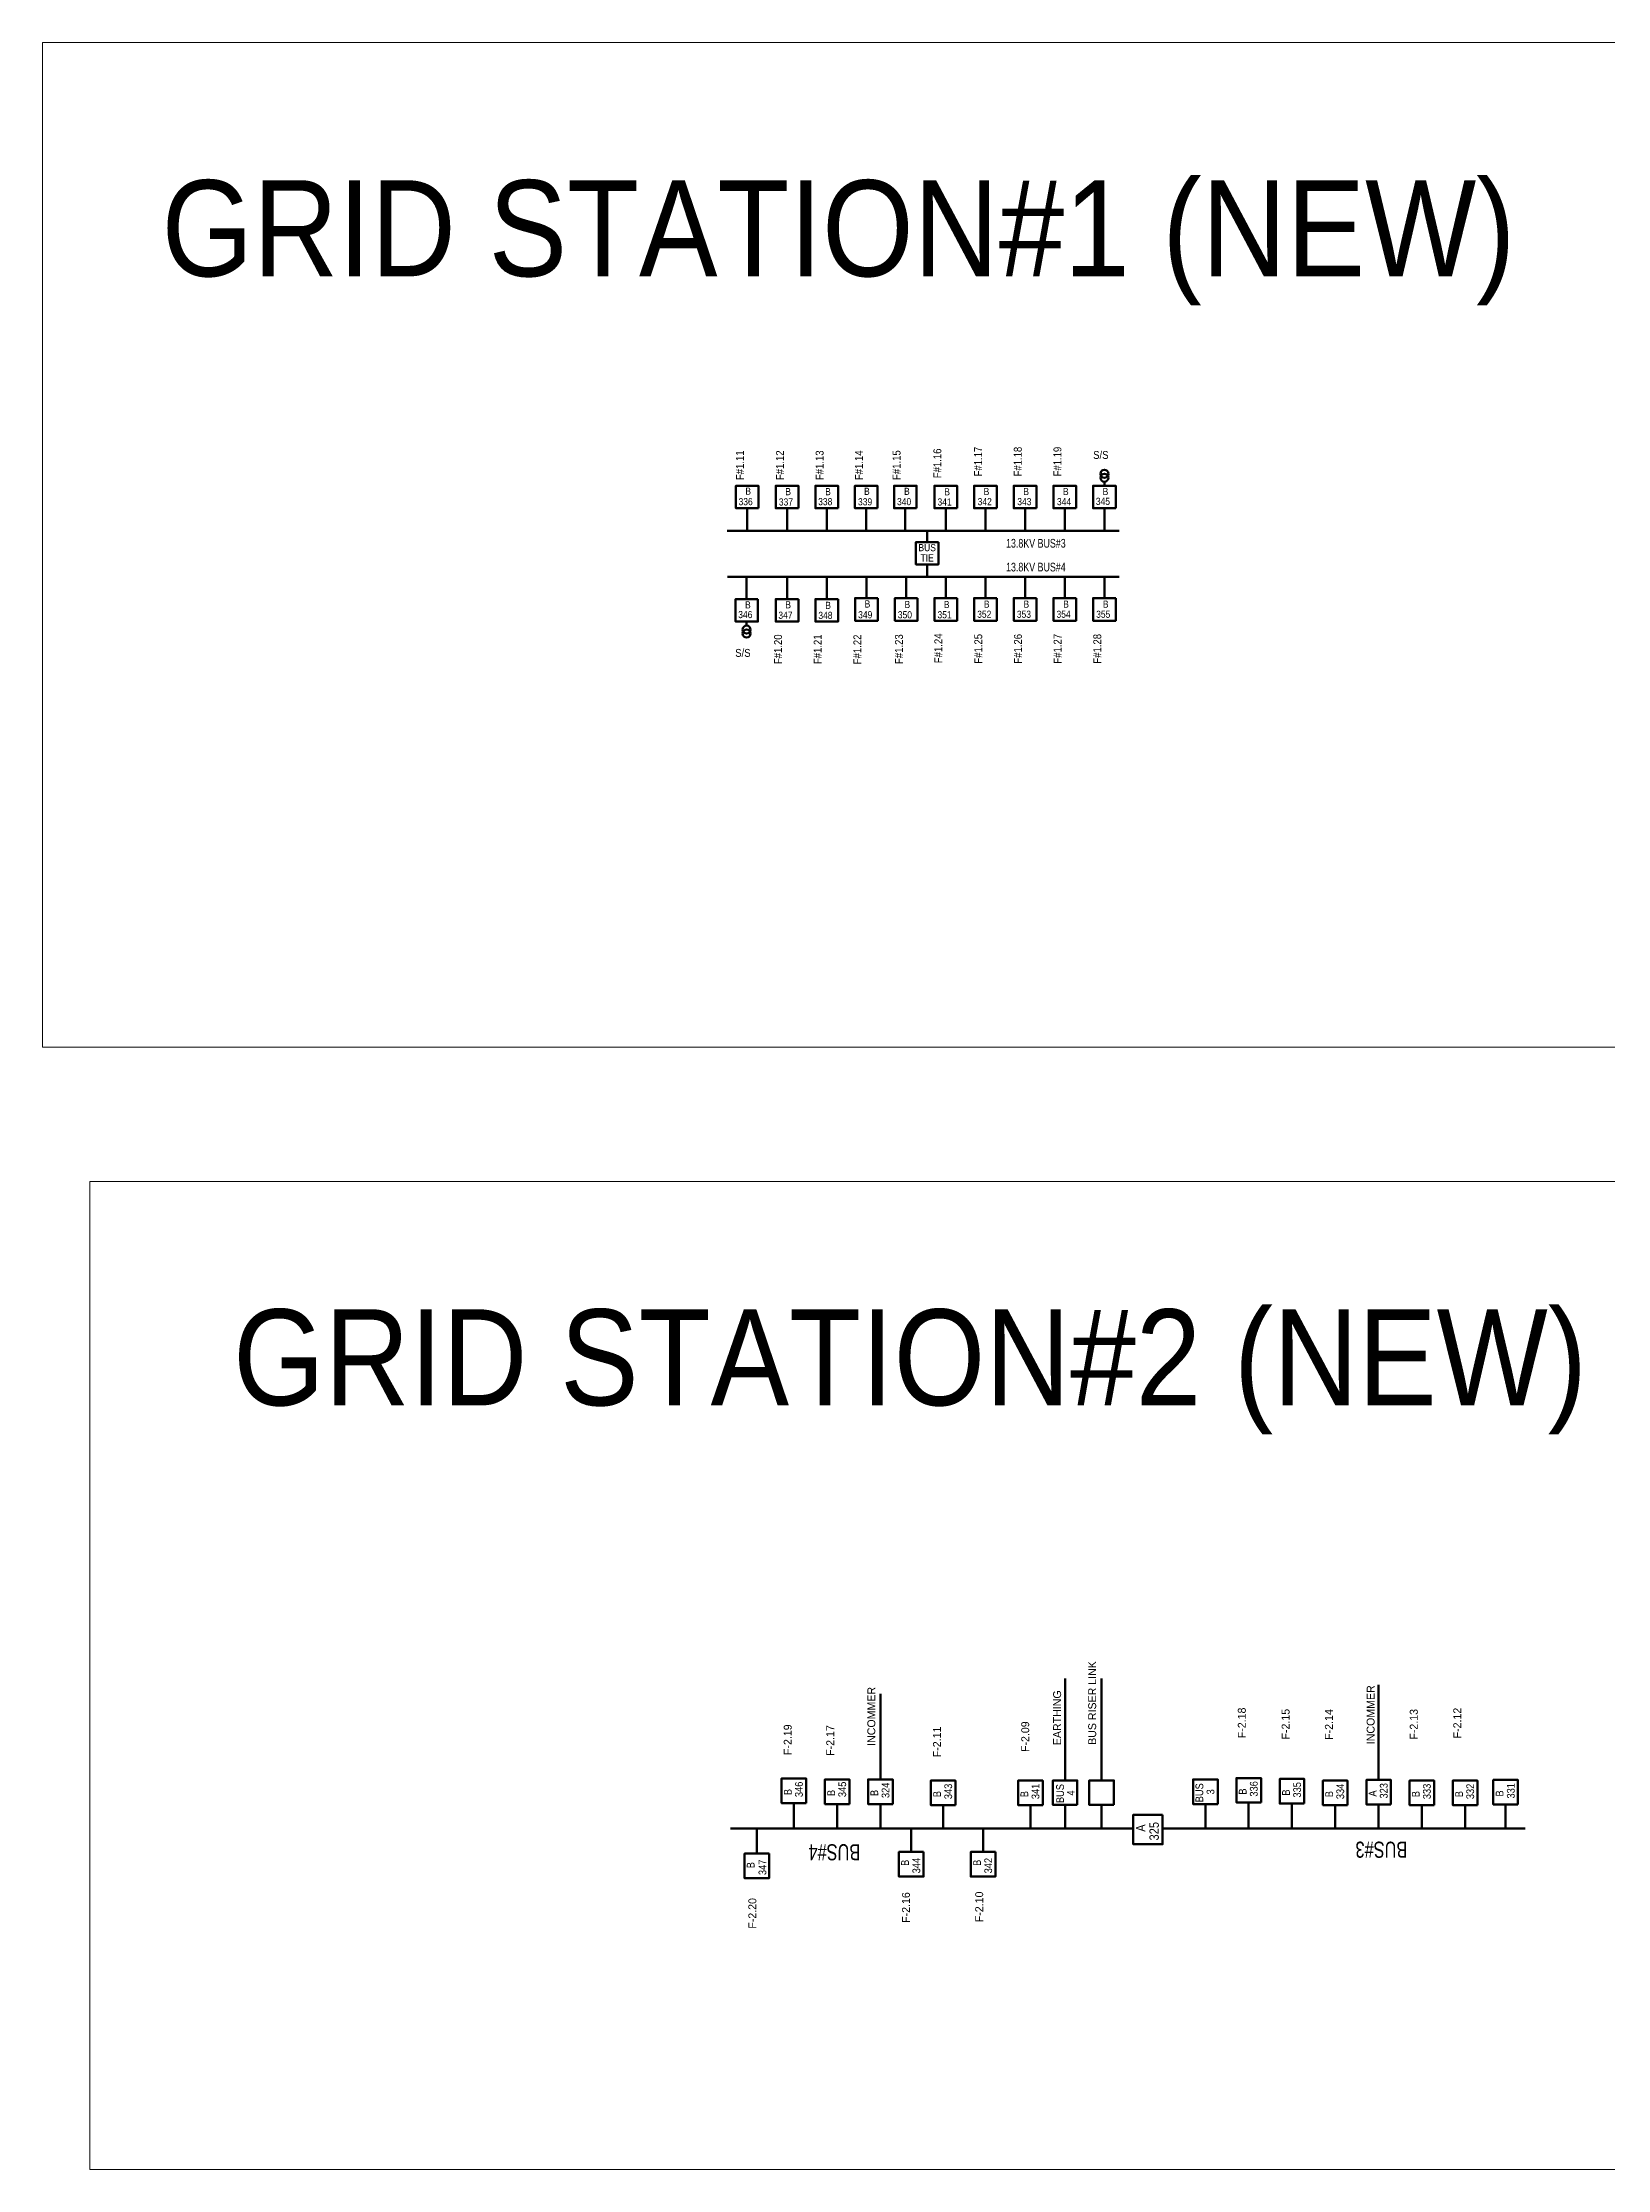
# Model space of a CAD drawing. Header units: metres. Extents: x 65984 to 144644, y -19036 to 23726.
# Drawn here: x 125413 to 126400, y 14546 to 15887 of the extents above; entities that cross this region are included whole.
import ezdxf
from ezdxf.enums import TextEntityAlignment as Align

# ---------------------------------------------------------------- set-up
doc = ezdxf.new("R2010")
doc.units = ezdxf.units.M
doc.header["$MEASUREMENT"] = 0
for name, color, linetype, lineweight in [('d_tf_200', 1, 'Continuous', 40), ('GRID STATION 01', 7, 'Continuous', 40), ('O H MAIN FEEDER', 4, 'Continuous', 100)]:
    doc.layers.add(name, color=color, linetype=linetype, lineweight=lineweight)
doc.styles.add('NASKHF', font='naskhf.shx', dxfattribs={"height": 8})
doc.styles.add('Style-Arial', font='arial.ttf')
doc.styles.add('Style-msdefault', font='msdefault.shx')

# ---------------------------------------------------------------- blocks, each defined once
blk = doc.blocks.new('TFU_37')
at = {"layer": 'd_tf_200', "color": 7, "linetype": 'Continuous', "lineweight": 100}
blk.add_line((0, 10), (0, 0), dxfattribs=at)
for centre in [(0, 30), (0, 20)]:
    blk.add_circle(centre, 10, dxfattribs=at)

msp = doc.modelspace()

# ---------------------------------------------------------------- linework, layer by layer
at = {"layer": 'GRID STATION 01', "color": 98, "lineweight": 211, "ltscale": 0.379284}
msp.add_line((125857.4, 15579.5), (125857.4, 15593.7), dxfattribs=at)
at = {"layer": 'GRID STATION 01', "color": 17, "lineweight": 211, "ltscale": 0.379284}
msp.add_line((125882.6, 15579.5), (125882.6, 15593.7), dxfattribs=at)
at = {"layer": 'GRID STATION 01', "color": 1, "lineweight": 211, "ltscale": 0.379284}
for p, q in [((125907.6, 15579.5), (125907.6, 15593.7)), ((125932.6, 15550.5), (125932.6, 15537))]:
    msp.add_line(p, q, dxfattribs=at)
at = {"layer": 'GRID STATION 01', "color": 41, "lineweight": 211, "ltscale": 0.379284}
msp.add_line((125932.4, 15579.5), (125932.4, 15593.7), dxfattribs=at)
at = {"layer": 'GRID STATION 01', "color": 21, "lineweight": 211, "ltscale": 0.379284}
msp.add_line((125957.1, 15579.5), (125957.1, 15593.7), dxfattribs=at)
at = {"layer": 'GRID STATION 01', "color": 160, "lineweight": 211, "ltscale": 0.379284}
msp.add_line((125982.6, 15579.5), (125982.6, 15593.7), dxfattribs=at)
at = {"layer": 'GRID STATION 01', "color": 74, "lineweight": 211, "ltscale": 0.379284}
msp.add_line((126007.6, 15579.5), (126007.6, 15593.7), dxfattribs=at)
at = {"layer": 'GRID STATION 01', "color": 180, "lineweight": 211, "ltscale": 0.379284}
msp.add_line((126032.6, 15579.5), (126032.6, 15593.7), dxfattribs=at)
at = {"layer": 'GRID STATION 01', "color": 60, "lineweight": 211, "ltscale": 0.379284}
msp.add_line((126057.6, 15579.5), (126057.6, 15593.7), dxfattribs=at)
at = {"layer": 'GRID STATION 01', "color": 7, "lineweight": 211, "ltscale": 0.379284}
for p, q in [((126082.6, 15579.5), (126082.6, 15593.7)), ((125857.1, 15550.5), (125857.1, 15536.4))]:
    msp.add_line(p, q, dxfattribs=at)
at = {"layer": 'GRID STATION 01', "lineweight": 211, "ltscale": 0.379284}
for p, q in [((126091.8, 15579.5), (125844.9, 15579.5)), ((125970.9, 15572.4), (125970.9, 15579.5)), ((125970.9, 15558.3), (125970.9, 15550.5)), ((126091.8, 15550.5), (125845, 15550.5)), ((125941.4, 14761.4), (125941.4, 14776.8)), ((126146.3, 14760.9), (126146.3, 14776.8)), ((126255.4, 14761.7), (126255.4, 14776.5)), ((126335.5, 14761.7), (126335.5, 14776.5)), ((126057.8, 14761.5), (126057.8, 14776.2)), ((126080.8, 14761.5), (126080.8, 14776.2)), ((126100.8, 14761.4), (125847, 14761.4)), ((125863.6, 14761.4), (125863.6, 14745.5)), ((125960.8, 14761.4), (125960.8, 14746.6)), ((126006.2, 14761.4), (126006.2, 14746.6)), ((126347.7, 14761.4), (126119.3, 14761.4))]:
    msp.add_line(p, q, dxfattribs=at)
at = {"layer": 'GRID STATION 01', "color": 253, "lineweight": 211, "ltscale": 0.379284}
msp.add_line((125882.6, 15550.5), (125882.6, 15536.4), dxfattribs=at)
at = {"layer": 'GRID STATION 01', "color": 20, "lineweight": 211, "ltscale": 0.379284}
msp.add_line((125907.6, 15551), (125907.6, 15536.4), dxfattribs=at)
at = {"layer": 'GRID STATION 01', "color": 234, "lineweight": 211, "ltscale": 0.379284}
for p, q in [((125957.7, 15550.5), (125957.7, 15537)), ((126057.6, 15550.5), (126057.6, 15537))]:
    msp.add_line(p, q, dxfattribs=at)
at = {"layer": 'GRID STATION 01', "color": 4, "lineweight": 211, "ltscale": 0.379284}
msp.add_line((125982.6, 15550.5), (125982.6, 15537), dxfattribs=at)
at = {"layer": 'GRID STATION 01', "color": 30, "lineweight": 211, "ltscale": 0.379284}
msp.add_line((126007.6, 15550.5), (126007.6, 15537), dxfattribs=at)
at = {"layer": 'GRID STATION 01', "color": 111, "lineweight": 211, "ltscale": 0.379284}
msp.add_line((126032.6, 15550.5), (126032.6, 15537), dxfattribs=at)
at = {"layer": 'GRID STATION 01', "color": 114, "lineweight": 211, "ltscale": 0.379284}
msp.add_line((126082.6, 15550.5), (126082.6, 15537), dxfattribs=at)
at = {"layer": 'GRID STATION 01', "color": 80, "lineweight": 211, "ltscale": 0.379284}
msp.add_line((125886.9, 14761.6), (125886.9, 14777.4), dxfattribs=at)
at = {"layer": 'GRID STATION 01', "color": 171, "lineweight": 211, "ltscale": 0.379284}
for p in [(125914.1, 14760.9), (125914.1, 14761.4)]:
    msp.add_line(p, (125914.1, 14776.8), dxfattribs=at)
at = {"layer": 'GRID STATION 01', "color": 34, "lineweight": 211, "ltscale": 0.379284}
msp.add_line((126173.5, 14761.9), (126173.5, 14777.8), dxfattribs=at)
at = {"layer": 'GRID STATION 01', "color": 251, "lineweight": 211, "ltscale": 0.379284}
msp.add_line((126200.8, 14761.2), (126200.8, 14777.1), dxfattribs=at)
at = {"layer": 'GRID STATION 01', "color": 95, "lineweight": 211, "ltscale": 0.379284}
msp.add_line((125980.9, 14761.4), (125980.9, 14776.1), dxfattribs=at)
at = {"layer": 'GRID STATION 01', "color": 18, "lineweight": 211, "ltscale": 0.379284}
msp.add_line((126036, 14761.4), (126036, 14776.1), dxfattribs=at)
at = {"layer": 'GRID STATION 01', "color": 3, "lineweight": 211, "ltscale": 0.379284}
msp.add_line((126228.1, 14761.4), (126228.1, 14776.1), dxfattribs=at)
at = {"layer": 'GRID STATION 01', "color": 134, "lineweight": 211, "ltscale": 0.379284}
msp.add_line((126282.6, 14761.4), (126282.6, 14776.1), dxfattribs=at)
at = {"layer": 'GRID STATION 01', "color": 9, "lineweight": 211, "ltscale": 0.379284}
msp.add_line((126309.9, 14761.4), (126309.9, 14776.1), dxfattribs=at)
at = {"layer": 'GRID STATION 01', "color": 98, "lineweight": 106, "ltscale": 0.379284, "flags": 128}
msp.add_lwpolyline([(125864.5, 15593.7), (125850.3, 15593.7), (125850.3, 15607.9), (125864.5, 15607.9)], close=True, dxfattribs=at)
at = {"layer": 'GRID STATION 01', "color": 17, "lineweight": 106, "ltscale": 0.379284, "flags": 128}
msp.add_lwpolyline([(125889.7, 15593.7), (125875.5, 15593.7), (125875.5, 15607.9), (125889.7, 15607.9)], close=True, dxfattribs=at)
at = {"layer": 'GRID STATION 01', "color": 1, "lineweight": 106, "ltscale": 0.379284, "flags": 128}
for points in [[(125914.7, 15593.7), (125900.5, 15593.7), (125900.5, 15607.9), (125914.7, 15607.9)], [(125939.7, 15537), (125925.5, 15537), (125925.5, 15522.8), (125939.7, 15522.8)], [(125949.2, 14776.8), (125933.7, 14776.8), (125933.7, 14792.3), (125949.2, 14792.3)], [(126065.5, 14776.2), (126050.1, 14776.2), (126050.1, 14791.7), (126065.5, 14791.7)], [(126088.6, 14776.2), (126073.1, 14776.2), (126073.1, 14791.7), (126088.6, 14791.7)], [(126154, 14776.8), (126138.5, 14776.8), (126138.5, 14792.3), (126154, 14792.3)], [(126263.2, 14776.5), (126247.7, 14776.5), (126247.7, 14792), (126263.2, 14792)], [(126343.2, 14776.5), (126327.7, 14776.5), (126327.7, 14792), (126343.2, 14792)], [(125871.3, 14745.5), (125855.8, 14745.5), (125855.8, 14730), (125871.3, 14730)], [(125968.6, 14746.6), (125953.1, 14746.6), (125953.1, 14731.1), (125968.6, 14731.1)], [(126013.9, 14746.6), (125998.4, 14746.6), (125998.4, 14731.1), (126013.9, 14731.1)]]:
    msp.add_lwpolyline(points, close=True, dxfattribs=at)
at = {"layer": 'GRID STATION 01', "color": 41, "lineweight": 106, "ltscale": 0.379284, "flags": 128}
msp.add_lwpolyline([(125939.5, 15593.7), (125925.3, 15593.7), (125925.3, 15607.9), (125939.5, 15607.9)], close=True, dxfattribs=at)
at = {"layer": 'GRID STATION 01', "color": 21, "lineweight": 106, "ltscale": 0.379284, "flags": 128}
msp.add_lwpolyline([(125964.2, 15593.7), (125950, 15593.7), (125950, 15607.9), (125964.2, 15607.9)], close=True, dxfattribs=at)
at = {"layer": 'GRID STATION 01', "color": 160, "lineweight": 106, "ltscale": 0.379284, "flags": 128}
msp.add_lwpolyline([(125989.7, 15593.7), (125975.5, 15593.7), (125975.5, 15607.9), (125989.7, 15607.9)], close=True, dxfattribs=at)
at = {"layer": 'GRID STATION 01', "color": 74, "lineweight": 106, "ltscale": 0.379284, "flags": 128}
msp.add_lwpolyline([(126014.7, 15593.7), (126000.5, 15593.7), (126000.5, 15607.9), (126014.7, 15607.9)], close=True, dxfattribs=at)
at = {"layer": 'GRID STATION 01', "color": 180, "lineweight": 106, "ltscale": 0.379284, "flags": 128}
msp.add_lwpolyline([(126039.7, 15593.7), (126025.5, 15593.7), (126025.5, 15607.9), (126039.7, 15607.9)], close=True, dxfattribs=at)
at = {"layer": 'GRID STATION 01', "color": 60, "lineweight": 106, "ltscale": 0.379284, "flags": 128}
msp.add_lwpolyline([(126064.7, 15593.7), (126050.5, 15593.7), (126050.5, 15607.9), (126064.7, 15607.9)], close=True, dxfattribs=at)
at = {"layer": 'GRID STATION 01', "color": 7, "lineweight": 106, "ltscale": 0.379284, "flags": 128}
for points in [[(126089.7, 15593.7), (126075.5, 15593.7), (126075.5, 15607.9), (126089.7, 15607.9)], [(125864.2, 15536.4), (125850.1, 15536.4), (125850.1, 15522.2), (125864.2, 15522.2)]]:
    msp.add_lwpolyline(points, close=True, dxfattribs=at)
at = {"layer": 'GRID STATION 01', "lineweight": 106, "ltscale": 0.379284, "flags": 128}
msp.add_lwpolyline([(125978, 15572.4), (125963.8, 15572.4), (125963.8, 15558.3), (125978, 15558.3)], close=True, dxfattribs=at)
at = {"layer": 'GRID STATION 01', "color": 253, "lineweight": 106, "ltscale": 0.379284, "flags": 128}
msp.add_lwpolyline([(125889.7, 15536.4), (125875.5, 15536.4), (125875.5, 15522.2), (125889.7, 15522.2)], close=True, dxfattribs=at)
at = {"layer": 'GRID STATION 01', "color": 20, "lineweight": 106, "ltscale": 0.379284, "flags": 128}
msp.add_lwpolyline([(125914.7, 15536.4), (125900.5, 15536.4), (125900.5, 15522.2), (125914.7, 15522.2)], close=True, dxfattribs=at)
at = {"layer": 'GRID STATION 01', "color": 234, "lineweight": 106, "ltscale": 0.379284, "flags": 128}
for points in [[(125964.8, 15537), (125950.6, 15537), (125950.6, 15522.8), (125964.8, 15522.8)], [(126064.7, 15537), (126050.5, 15537), (126050.5, 15522.8), (126064.7, 15522.8)]]:
    msp.add_lwpolyline(points, close=True, dxfattribs=at)
at = {"layer": 'GRID STATION 01', "color": 4, "lineweight": 106, "ltscale": 0.379284, "flags": 128}
msp.add_lwpolyline([(125989.7, 15537), (125975.5, 15537), (125975.5, 15522.8), (125989.7, 15522.8)], close=True, dxfattribs=at)
at = {"layer": 'GRID STATION 01', "color": 30, "lineweight": 106, "ltscale": 0.379284, "flags": 128}
msp.add_lwpolyline([(126014.7, 15537), (126000.5, 15537), (126000.5, 15522.8), (126014.7, 15522.8)], close=True, dxfattribs=at)
at = {"layer": 'GRID STATION 01', "color": 111, "lineweight": 106, "ltscale": 0.379284, "flags": 128}
msp.add_lwpolyline([(126039.7, 15537), (126025.5, 15537), (126025.5, 15522.8), (126039.7, 15522.8)], close=True, dxfattribs=at)
at = {"layer": 'GRID STATION 01', "color": 114, "lineweight": 106, "ltscale": 0.379284, "flags": 128}
msp.add_lwpolyline([(126089.7, 15537), (126075.5, 15537), (126075.5, 15522.8), (126089.7, 15522.8)], close=True, dxfattribs=at)
at = {"layer": 'GRID STATION 01', "color": 80, "lineweight": 106, "ltscale": 0.379284, "flags": 128}
msp.add_lwpolyline([(125894.6, 14777.4), (125879.1, 14777.4), (125879.1, 14792.9), (125894.6, 14792.9)], close=True, dxfattribs=at)
at = {"layer": 'GRID STATION 01', "color": 171, "lineweight": 106, "ltscale": 0.379284, "flags": 128}
msp.add_lwpolyline([(125921.9, 14776.8), (125906.4, 14776.8), (125906.4, 14792.3), (125921.9, 14792.3)], close=True, dxfattribs=at)
msp.add_lwpolyline([(125921.9, 14776.8), (125906.4, 14776.8), (125906.4, 14792.3), (125921.9, 14792.3)], close=True, dxfattribs=at)
at = {"layer": 'GRID STATION 01', "color": 95, "lineweight": 106, "ltscale": 0.379284, "flags": 128}
msp.add_lwpolyline([(125988.7, 14776.1), (125973.2, 14776.1), (125973.2, 14791.6), (125988.7, 14791.6)], close=True, dxfattribs=at)
at = {"layer": 'GRID STATION 01', "color": 18, "lineweight": 106, "ltscale": 0.379284, "flags": 128}
msp.add_lwpolyline([(126043.7, 14776.1), (126028.2, 14776.1), (126028.2, 14791.6), (126043.7, 14791.6)], close=True, dxfattribs=at)
at = {"layer": 'GRID STATION 01', "color": 34, "lineweight": 106, "ltscale": 0.379284, "flags": 128}
msp.add_lwpolyline([(126181.3, 14777.8), (126165.8, 14777.8), (126165.8, 14793.2), (126181.3, 14793.2)], close=True, dxfattribs=at)
at = {"layer": 'GRID STATION 01', "color": 251, "lineweight": 106, "ltscale": 0.379284, "flags": 128}
msp.add_lwpolyline([(126208.6, 14777.1), (126193.1, 14777.1), (126193.1, 14792.6), (126208.6, 14792.6)], close=True, dxfattribs=at)
at = {"layer": 'GRID STATION 01', "color": 3, "lineweight": 106, "ltscale": 0.379284, "flags": 128}
msp.add_lwpolyline([(126235.8, 14776.1), (126220.3, 14776.1), (126220.3, 14791.6), (126235.8, 14791.6)], close=True, dxfattribs=at)
at = {"layer": 'GRID STATION 01', "color": 134, "lineweight": 106, "ltscale": 0.379284, "flags": 128}
msp.add_lwpolyline([(126290.4, 14776.1), (126274.9, 14776.1), (126274.9, 14791.6), (126290.4, 14791.6)], close=True, dxfattribs=at)
at = {"layer": 'GRID STATION 01', "color": 9, "lineweight": 106, "ltscale": 0.379284, "flags": 128}
msp.add_lwpolyline([(126317.7, 14776.1), (126302.2, 14776.1), (126302.2, 14791.6), (126317.7, 14791.6)], close=True, dxfattribs=at)
at = {"layer": 'GRID STATION 01', "color": 1, "lineweight": 140, "ltscale": 0.379284, "flags": 128}
msp.add_lwpolyline([(126119.3, 14770), (126100.8, 14770), (126100.8, 14751.4), (126119.3, 14751.4)], close=True, dxfattribs=at)
msp.add_lwpolyline([(126119.3, 14770), (126100.8, 14770), (126100.8, 14751.4), (126119.3, 14751.4)], close=True, dxfattribs=at)
at = {"layer": 'O H MAIN FEEDER', "lineweight": 211, "ltscale": 0.00735}
for p, q in [((125941.4, 14792.3), (125941.4, 14846.3)), ((126057.8, 14791.7), (126057.8, 14856)), ((126080.8, 14791.7), (126080.8, 14856)), ((126255.4, 14792), (126255.4, 14852))]:
    msp.add_line(p, q, dxfattribs=at)
at = {"layer": 'O H MAIN FEEDER', "color": 140, "linetype": 'Continuous', "lineweight": 13, "flags": 128}
for points in [[(125413.3, 15887.3), (127165.4, 15887.3), (127165.4, 15254), (125413.3, 15254)], [(125443.2, 15169.3), (127158.7, 15169.3), (127158.7, 14546.4), (125443.2, 14546.4)]]:
    msp.add_lwpolyline(points, close=True, dxfattribs=at)

# ---------------------------------------------------------------- block references
at = {"layer": 'd_tf_200', "color": 7, "linetype": 'Continuous', "lineweight": 100, "xscale": 0.25, "yscale": 0.25, "zscale": 0.25, "rotation": 359.9999999999997}
msp.add_blockref('TFU_37', (126082.6, 15607.9), dxfattribs=at)
at = {"layer": 'd_tf_200', "color": 7, "linetype": 'Continuous', "lineweight": 100, "extrusion": (0, 0, -1), "xscale": 0.25, "yscale": 0.25, "zscale": 0.25, "rotation": 179.9999999999997}
msp.add_blockref('TFU_37', (-125857.1, 15522.2), dxfattribs=at)

# ---------------------------------------------------------------- texts
at = {"layer": 'GRID STATION 01', "linetype": 'Continuous', "lineweight": 40, "style": 'Style-Arial'}
for s, height, width, p in [('GRID STATION#1 (NEW)', 60.565, 0.877058, (125915, 15770.2)), ('13.8KV BUS#3', 5.5, 0.727273, (126039.4, 15571.6)), ('13.8KV BUS#4', 5.5, 0.727273, (126039.4, 15556.6)), ('GRID STATION#2 (NEW)', 60.565, 0.877058, (125960.1, 15058.4))]:
    msp.add_text(s, height=height, dxfattribs=dict(at, width=width)).set_placement(p, align=Align.MIDDLE_CENTER)
at = {"layer": 'GRID STATION 01', "color": 98, "linetype": 'Continuous', "lineweight": 40, "style": 'Style-msdefault', "width": 0.9}
msp.add_text('F#1.11', height=5, rotation=90, dxfattribs=at).set_placement((125850.4, 15611.4), align=Align.TOP_LEFT)
at = {"layer": 'GRID STATION 01', "color": 17, "linetype": 'Continuous', "lineweight": 40, "style": 'Style-msdefault', "width": 0.9}
msp.add_text('F#1.12', height=5, rotation=90, dxfattribs=at).set_placement((125875.6, 15611.4), align=Align.TOP_LEFT)
at = {"layer": 'GRID STATION 01', "color": 1, "linetype": 'Continuous', "lineweight": 40, "style": 'Style-msdefault', "width": 0.9}
for s, p in [('F#1.13', (125900.6, 15611.4)), ('F#1.22', (125924.4, 15495.3))]:
    msp.add_text(s, height=5, rotation=90, dxfattribs=at).set_placement(p, align=Align.TOP_LEFT)
at = {"layer": 'GRID STATION 01', "color": 41, "linetype": 'Continuous', "lineweight": 40, "style": 'Style-msdefault', "width": 0.9}
msp.add_text('F#1.14', height=5, rotation=90, dxfattribs=at).set_placement((125925.4, 15611.4), align=Align.TOP_LEFT)
at = {"layer": 'GRID STATION 01', "color": 21, "linetype": 'Continuous', "lineweight": 40, "style": 'Style-msdefault', "width": 0.9}
msp.add_text('F#1.15', height=5, rotation=90, dxfattribs=at).set_placement((125949.1, 15611.5), align=Align.TOP_LEFT)
at = {"layer": 'GRID STATION 01', "color": 160, "linetype": 'Continuous', "lineweight": 40, "style": 'Style-msdefault', "width": 0.9}
msp.add_text('F#1.16', height=5, rotation=90, dxfattribs=at).set_placement((125974.8, 15612.6), align=Align.TOP_LEFT)
at = {"layer": 'GRID STATION 01', "color": 74, "linetype": 'Continuous', "lineweight": 40, "style": 'Style-msdefault', "width": 0.9}
msp.add_text('F#1.17', height=5, rotation=90, dxfattribs=at).set_placement((126000.5, 15613.7), align=Align.TOP_LEFT)
at = {"layer": 'GRID STATION 01', "color": 180, "linetype": 'Continuous', "lineweight": 40, "style": 'Style-msdefault', "width": 0.9}
msp.add_text('F#1.18', height=5, rotation=90, dxfattribs=at).set_placement((126025.5, 15613.7), align=Align.TOP_LEFT)
at = {"layer": 'GRID STATION 01', "color": 60, "linetype": 'Continuous', "lineweight": 40, "style": 'Style-msdefault', "width": 0.9}
msp.add_text('F#1.19', height=5, rotation=90, dxfattribs=at).set_placement((126050.5, 15613.7), align=Align.TOP_LEFT)
at = {"layer": 'GRID STATION 01', "color": 7, "linetype": 'Continuous', "lineweight": 40, "style": 'Style-msdefault'}
for s, height, width, p in [('S/S', 5, 0.9, (126075.5, 15629.8)), ('345', 4.5, 0.888889, (126077.2, 15600.3)), ('B', 4.5, 0.888889, (126081.5, 15606.5)), ('346', 4.5, 0.888889, (125851.8, 15528.9)), ('B', 4.5, 0.888889, (125856.1, 15535))]:
    msp.add_text(s, height=height, dxfattribs=dict(at, width=width)).set_placement(p, align=Align.TOP_LEFT)
at = {"layer": 'GRID STATION 01', "color": 98, "linetype": 'Continuous', "lineweight": 40, "style": 'Style-msdefault', "width": 0.888889}
for s, p in [('336', (125852, 15600.1)), ('B', (125856.3, 15606.7))]:
    msp.add_text(s, height=4.5, dxfattribs=at).set_placement(p, align=Align.TOP_LEFT)
at = {"layer": 'GRID STATION 01', "color": 17, "linetype": 'Continuous', "lineweight": 40, "style": 'Style-msdefault', "width": 0.888889}
for s, p in [('337', (125877.4, 15599.9)), ('B', (125881.5, 15606.4))]:
    msp.add_text(s, height=4.5, dxfattribs=at).set_placement(p, align=Align.TOP_LEFT)
at = {"layer": 'GRID STATION 01', "color": 1, "linetype": 'Continuous', "lineweight": 40, "style": 'Style-msdefault', "width": 0.888889}
for s, p in [('338', (125902.2, 15600.1)), ('B', (125906.6, 15606.4)), ('349', (125927.4, 15528.8)), ('B', (125931.5, 15535.6))]:
    msp.add_text(s, height=4.5, dxfattribs=at).set_placement(p, align=Align.TOP_LEFT)
at = {"layer": 'GRID STATION 01', "color": 41, "linetype": 'Continuous', "lineweight": 40, "style": 'Style-msdefault', "width": 0.888889}
for s, p in [('339', (125927.3, 15600)), ('B', (125931.1, 15606.6))]:
    msp.add_text(s, height=4.5, dxfattribs=at).set_placement(p, align=Align.TOP_LEFT)
at = {"layer": 'GRID STATION 01', "color": 21, "linetype": 'Continuous', "lineweight": 40, "style": 'Style-msdefault', "width": 0.888889}
for s, p in [('340', (125951.9, 15600.1)), ('B', (125956.3, 15606.6))]:
    msp.add_text(s, height=4.5, dxfattribs=at).set_placement(p, align=Align.TOP_LEFT)
at = {"layer": 'GRID STATION 01', "color": 160, "linetype": 'Continuous', "lineweight": 40, "style": 'Style-msdefault', "width": 0.888889}
for s, p in [('341', (125977.4, 15599.9)), ('B', (125981.7, 15606.3))]:
    msp.add_text(s, height=4.5, dxfattribs=at).set_placement(p, align=Align.TOP_LEFT)
at = {"layer": 'GRID STATION 01', "color": 74, "linetype": 'Continuous', "lineweight": 40, "style": 'Style-msdefault', "width": 0.888889}
for s, p in [('342', (126002.7, 15600.1)), ('B', (126006.5, 15606.5))]:
    msp.add_text(s, height=4.5, dxfattribs=at).set_placement(p, align=Align.TOP_LEFT)
at = {"layer": 'GRID STATION 01', "color": 180, "linetype": 'Continuous', "lineweight": 40, "style": 'Style-msdefault', "width": 0.888889}
for s, p in [('343', (126027.7, 15600.1)), ('B', (126031.5, 15606.5))]:
    msp.add_text(s, height=4.5, dxfattribs=at).set_placement(p, align=Align.TOP_LEFT)
at = {"layer": 'GRID STATION 01', "color": 60, "linetype": 'Continuous', "lineweight": 40, "style": 'Style-msdefault', "width": 0.888889}
for s, p in [('344', (126052.7, 15600.1)), ('B', (126056.5, 15606.5))]:
    msp.add_text(s, height=4.5, dxfattribs=at).set_placement(p, align=Align.TOP_LEFT)
at = {"layer": 'GRID STATION 01', "linetype": 'Continuous', "lineweight": 40, "style": 'Style-msdefault', "width": 0.888889}
for s, p in [('BUS', (125965.4, 15571.1)), ('TIE', (125966.7, 15564.6))]:
    msp.add_text(s, height=4.5, dxfattribs=at).set_placement(p, align=Align.TOP_LEFT)
at = {"layer": 'GRID STATION 01', "color": 253, "linetype": 'Continuous', "lineweight": 40, "style": 'Style-msdefault', "width": 0.888889}
for s, p in [('347', (125877.1, 15528.5)), ('B', (125881.5, 15535.1))]:
    msp.add_text(s, height=4.5, dxfattribs=at).set_placement(p, align=Align.TOP_LEFT)
at = {"layer": 'GRID STATION 01', "color": 20, "linetype": 'Continuous', "lineweight": 40, "style": 'Style-msdefault', "width": 0.888889}
for s, p in [('348', (125902.3, 15528.4)), ('B', (125906.7, 15534.7))]:
    msp.add_text(s, height=4.5, dxfattribs=at).set_placement(p, align=Align.TOP_LEFT)
at = {"layer": 'GRID STATION 01', "color": 234, "linetype": 'Continuous', "lineweight": 40, "style": 'Style-msdefault', "width": 0.888889}
for s, p in [('350', (125952.4, 15528.8)), ('B', (125956.6, 15535.3)), ('354', (126052.4, 15529.1)), ('B', (126056.6, 15535.5))]:
    msp.add_text(s, height=4.5, dxfattribs=at).set_placement(p, align=Align.TOP_LEFT)
at = {"layer": 'GRID STATION 01', "color": 4, "linetype": 'Continuous', "lineweight": 40, "style": 'Style-msdefault', "width": 0.888889}
for s, p in [('351', (125977.4, 15528.8)), ('B', (125981.4, 15535.2))]:
    msp.add_text(s, height=4.5, dxfattribs=at).set_placement(p, align=Align.TOP_LEFT)
at = {"layer": 'GRID STATION 01', "color": 30, "linetype": 'Continuous', "lineweight": 40, "style": 'Style-msdefault', "width": 0.888889}
for s, p in [('352', (126002.4, 15529.1)), ('B', (126006.6, 15535.5))]:
    msp.add_text(s, height=4.5, dxfattribs=at).set_placement(p, align=Align.TOP_LEFT)
at = {"layer": 'GRID STATION 01', "color": 111, "linetype": 'Continuous', "lineweight": 40, "style": 'Style-msdefault', "width": 0.888889}
for s, p in [('353', (126027.4, 15529.1)), ('B', (126031.6, 15535.5))]:
    msp.add_text(s, height=4.5, dxfattribs=at).set_placement(p, align=Align.TOP_LEFT)
at = {"layer": 'GRID STATION 01', "color": 114, "linetype": 'Continuous', "lineweight": 40, "style": 'Style-msdefault', "width": 0.888889}
for s, p in [('355', (126077.4, 15529.1)), ('B', (126081.6, 15535.5))]:
    msp.add_text(s, height=4.5, dxfattribs=at).set_placement(p, align=Align.TOP_LEFT)
at = {"layer": 'GRID STATION 01', "color": 253, "linetype": 'Continuous', "lineweight": 40, "style": 'Style-msdefault', "width": 0.9}
msp.add_text('F#1.20', height=5, rotation=90, dxfattribs=at).set_placement((125874.4, 15495.4), align=Align.TOP_LEFT)
at = {"layer": 'GRID STATION 01', "color": 20, "linetype": 'Continuous', "lineweight": 40, "style": 'Style-msdefault', "width": 0.9}
msp.add_text('F#1.21', height=5, rotation=90, dxfattribs=at).set_placement((125899.4, 15495.4), align=Align.TOP_LEFT)
at = {"layer": 'GRID STATION 01', "color": 234, "linetype": 'Continuous', "lineweight": 40, "style": 'Style-msdefault', "width": 0.9}
for s, p in [('F#1.23', (125950.6, 15495.5)), ('F#1.27', (126050.6, 15495.7))]:
    msp.add_text(s, height=5, rotation=90, dxfattribs=at).set_placement(p, align=Align.TOP_LEFT)
at = {"layer": 'GRID STATION 01', "color": 4, "linetype": 'Continuous', "lineweight": 40, "style": 'Style-msdefault', "width": 0.9}
msp.add_text('F#1.24', height=5, rotation=90, dxfattribs=at).set_placement((125975.4, 15496), align=Align.TOP_LEFT)
at = {"layer": 'GRID STATION 01', "color": 30, "linetype": 'Continuous', "lineweight": 40, "style": 'Style-msdefault', "width": 0.9}
msp.add_text('F#1.25', height=5, rotation=90, dxfattribs=at).set_placement((126000.6, 15495.7), align=Align.TOP_LEFT)
at = {"layer": 'GRID STATION 01', "color": 111, "linetype": 'Continuous', "lineweight": 40, "style": 'Style-msdefault', "width": 0.9}
msp.add_text('F#1.26', height=5, rotation=90, dxfattribs=at).set_placement((126025.6, 15495.7), align=Align.TOP_LEFT)
at = {"layer": 'GRID STATION 01', "color": 114, "linetype": 'Continuous', "lineweight": 40, "style": 'Style-msdefault', "width": 0.9}
msp.add_text('F#1.28', height=5, rotation=90, dxfattribs=at).set_placement((126075.6, 15495.7), align=Align.TOP_LEFT)
at = {"layer": 'GRID STATION 01', "color": 7, "linetype": 'Continuous', "lineweight": 40, "style": 'Style-msdefault', "width": 0.9}
msp.add_text('S/S', height=5, dxfattribs=at).set_placement((125849.9, 15500))
at = {"layer": 'GRID STATION 01', "linetype": 'Continuous', "lineweight": 40, "style": 'Style-msdefault'}
for s, rotation, p in [('INCOMMER', 90, (125933.2, 14850.6)), ('F-2.18', 89.9993, (126166.7, 14837.6))]:
    msp.add_text(s, height=5, rotation=rotation, dxfattribs=at).set_placement(p, align=Align.TOP_RIGHT)
for s, rotation, p in [('EARTHING', 90, (126050.3, 14813.9)), ('INCOMMER', 90, (126247.9, 14814.5)), ('F-2.20', 90, (125858.2, 14698.2)), ('F-2.16', 89.9994, (125955, 14701.9)), ('F-2.10', 90, (126001.2, 14702.3))]:
    msp.add_text(s, height=5, rotation=rotation, dxfattribs=at).set_placement(p, align=Align.TOP_LEFT)
at = {"layer": 'GRID STATION 01', "color": 251, "linetype": 'Continuous', "lineweight": 40, "style": 'Style-msdefault'}
msp.add_text('F-2.15', height=5, rotation=89.9993, dxfattribs=at).set_placement((126194.3, 14836.8), align=Align.TOP_RIGHT)
at = {"layer": 'GRID STATION 01', "color": 3, "linetype": 'Continuous', "lineweight": 40, "style": 'Style-msdefault'}
msp.add_text('F-2.14', height=5, rotation=89.9993, dxfattribs=at).set_placement((126221.6, 14836.6), align=Align.TOP_RIGHT)
at = {"layer": 'GRID STATION 01', "color": 134, "linetype": 'Continuous', "lineweight": 40, "style": 'Style-msdefault'}
msp.add_text('F-2.13', height=5, rotation=89.9993, dxfattribs=at).set_placement((126275.1, 14836.7), align=Align.TOP_RIGHT)
at = {"layer": 'GRID STATION 01', "color": 9, "linetype": 'Continuous', "lineweight": 40, "style": 'Style-msdefault'}
msp.add_text('F-2.12', height=5, rotation=89.9993, dxfattribs=at).set_placement((126302.5, 14837.5), align=Align.TOP_RIGHT)
at = {"layer": 'GRID STATION 01', "color": 80, "linetype": 'Continuous', "lineweight": 40, "style": 'Style-msdefault'}
msp.add_text('F-2.19', height=5, rotation=90, dxfattribs=at).set_placement((125880.5, 14827), align=Align.TOP_RIGHT)
at = {"layer": 'GRID STATION 01', "color": 171, "linetype": 'Continuous', "lineweight": 40, "style": 'Style-msdefault'}
msp.add_text('F-2.17', height=5, rotation=89.9993, dxfattribs=at).set_placement((125907.3, 14826.5), align=Align.TOP_RIGHT)
at = {"layer": 'GRID STATION 01', "color": 95, "linetype": 'Continuous', "lineweight": 40, "style": 'Style-msdefault'}
msp.add_text('F-2.11', height=5, rotation=89.9993, dxfattribs=at).set_placement((125974.6, 14825.6), align=Align.TOP_RIGHT)
at = {"layer": 'GRID STATION 01', "color": 18, "linetype": 'Continuous', "lineweight": 40, "style": 'Style-msdefault'}
msp.add_text('F-2.09', height=5, rotation=89.9993, dxfattribs=at).set_placement((126030.2, 14828.9), align=Align.TOP_RIGHT)
at = {"layer": 'GRID STATION 01', "color": 80, "linetype": 'Continuous', "lineweight": 40, "style": 'Style-msdefault', "width": 0.888889}
for s, p in [('346', (125887.6, 14790.9)), ('B', (125880.6, 14786.3))]:
    msp.add_text(s, height=4.91, rotation=90, dxfattribs=at).set_placement(p, align=Align.TOP_RIGHT)
at = {"layer": 'GRID STATION 01', "color": 171, "linetype": 'Continuous', "lineweight": 40, "style": 'Style-msdefault', "width": 0.888889}
for s, rotation, p in [('345', 89.9993, (125914.9, 14790.9)), ('B', 90, (125907.9, 14785.7)), ('B', 89.9993, (125907.9, 14785.7))]:
    msp.add_text(s, height=4.91, rotation=rotation, dxfattribs=at).set_placement(p, align=Align.TOP_RIGHT)
at = {"layer": 'GRID STATION 01', "linetype": 'Continuous', "lineweight": 40, "style": 'Style-msdefault', "width": 0.888889}
for s, rotation, p in [('324', 90, (125942.2, 14790.3)), ('323', 90, (126256.2, 14790)), ('331', 90, (126336.3, 14790)), ('B', 90, (125935.1, 14785.7)), ('BUS', 90, (126052.2, 14789.4)), ('4', 90, (126059, 14785.4)), ('BUS', 89.9993, (126140, 14789.9)), ('3', 89.9993, (126147, 14786.1)), ('A', 90, (126249.2, 14785.4)), ('B', 90, (126329.2, 14785.4))]:
    msp.add_text(s, height=4.91, rotation=rotation, dxfattribs=at).set_placement(p, align=Align.TOP_RIGHT)
at = {"layer": 'GRID STATION 01', "color": 34, "linetype": 'Continuous', "lineweight": 40, "style": 'Style-msdefault', "width": 0.888889}
for s, p in [('336', (126174.3, 14791.2)), ('B', (126167.3, 14786.6))]:
    msp.add_text(s, height=4.91, rotation=89.9993, dxfattribs=at).set_placement(p, align=Align.TOP_RIGHT)
at = {"layer": 'GRID STATION 01', "color": 251, "linetype": 'Continuous', "lineweight": 40, "style": 'Style-msdefault', "width": 0.888889}
for s, p in [('335', (126201.6, 14790.6)), ('B', (126194.6, 14786))]:
    msp.add_text(s, height=4.91, rotation=89.9993, dxfattribs=at).set_placement(p, align=Align.TOP_RIGHT)
at = {"layer": 'GRID STATION 01', "color": 95, "linetype": 'Continuous', "lineweight": 40, "style": 'Style-msdefault', "width": 0.888889}
for s, p in [('B', (125974.7, 14785)), ('343', (125981.7, 14789.6))]:
    msp.add_text(s, height=4.91, rotation=89.9993, dxfattribs=at).set_placement(p, align=Align.TOP_RIGHT)
at = {"layer": 'GRID STATION 01', "color": 18, "linetype": 'Continuous', "lineweight": 40, "style": 'Style-msdefault', "width": 0.888889}
for s, p in [('B', (126029.7, 14785)), ('341', (126036.7, 14789.6))]:
    msp.add_text(s, height=4.91, rotation=89.9993, dxfattribs=at).set_placement(p, align=Align.TOP_RIGHT)
at = {"layer": 'GRID STATION 01', "color": 3, "linetype": 'Continuous', "lineweight": 40, "style": 'Style-msdefault', "width": 0.888889}
for s, p in [('B', (126221.8, 14785)), ('334', (126228.8, 14789.6))]:
    msp.add_text(s, height=4.91, rotation=89.9993, dxfattribs=at).set_placement(p, align=Align.TOP_RIGHT)
at = {"layer": 'GRID STATION 01', "color": 134, "linetype": 'Continuous', "lineweight": 40, "style": 'Style-msdefault', "width": 0.888889}
for s, p in [('B', (126276.4, 14785)), ('333', (126283.4, 14789.6))]:
    msp.add_text(s, height=4.91, rotation=89.9993, dxfattribs=at).set_placement(p, align=Align.TOP_RIGHT)
at = {"layer": 'GRID STATION 01', "color": 9, "linetype": 'Continuous', "lineweight": 40, "style": 'Style-msdefault', "width": 0.888889}
for s, p in [('B', (126303.7, 14785)), ('332', (126310.7, 14789.6))]:
    msp.add_text(s, height=4.91, rotation=89.9993, dxfattribs=at).set_placement(p, align=Align.TOP_RIGHT)
at = {"layer": 'GRID STATION 01', "linetype": 'Continuous', "lineweight": 40, "style": 'Style-msdefault', "width": 0.888889}
for s, height, rotation, p in [('A', 5.89, 90, (126102.5, 14759.3)), ('325', 5.89, 90, (126111, 14753.8)), ('B', 4.91, 90, (125857.2, 14736.3)), ('347', 4.91, 90, (125864.6, 14732)), ('B', 4.91, 89.9994, (125954.5, 14737.8)), ('344', 4.91, 89.9994, (125961.6, 14733.1)), ('B', 4.91, 90, (125999.9, 14737.8)), ('342', 4.91, 90, (126006.9, 14733.1))]:
    msp.add_text(s, height=height, rotation=rotation, dxfattribs=at).set_placement(p, align=Align.TOP_LEFT)
at = {"layer": 'GRID STATION 01', "linetype": 'Continuous', "lineweight": 40, "style": 'Style-Arial', "width": 0.727273}
for s, p in [('BUS#4', (125912.4, 14746.4)), ('BUS#3', (126257.2, 14748))]:
    msp.add_text(s, height=10.14, rotation=180, dxfattribs=at).set_placement(p, align=Align.MIDDLE_CENTER)
at = {"layer": 'GRID STATION 01', "linetype": 'Continuous', "lineweight": 40, "insert": (126072.4, 14814.1), "char_height": 5.94, "attachment_point": 1, "rotation": 90, "style": 'NASKHF'}
msp.add_mtext('\\Fmsdefault;\\H0.841751x;BUS RISER LINK', dxfattribs=at)

doc.saveas('drawing.dxf')
